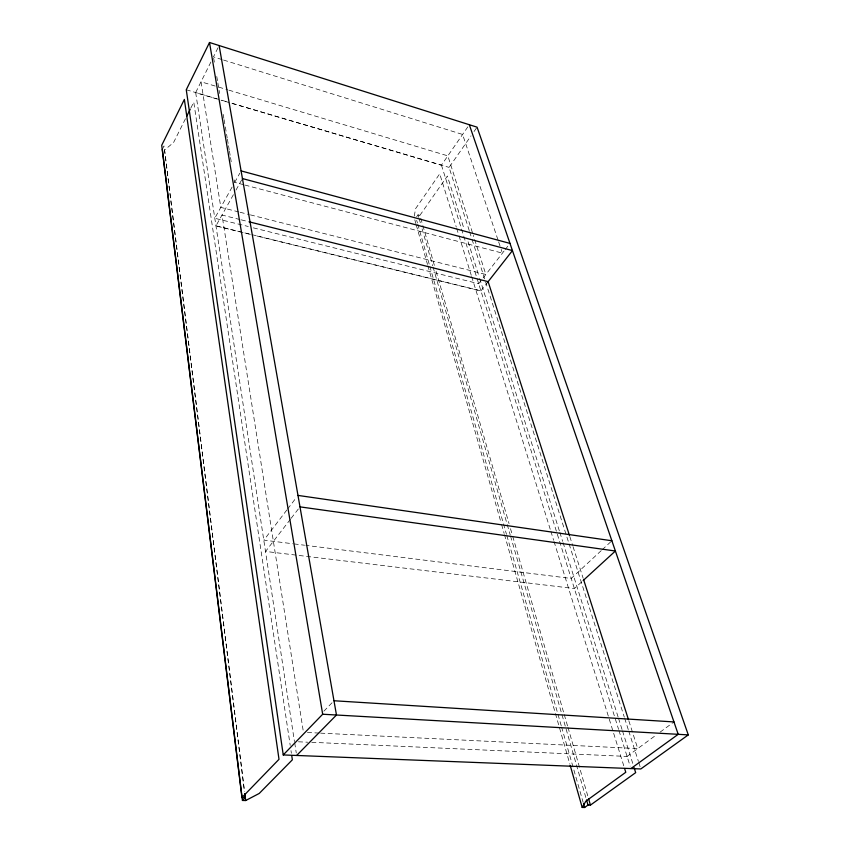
<?xml version="1.0" encoding="UTF-8"?>
<svg xmlns="http://www.w3.org/2000/svg" width="850" height="850" viewBox="0 0 850 850"><rect width="100%" height="100%" fill="white"/><g stroke="black" fill="none" stroke-linecap="round" stroke-linejoin="round"><path stroke-width="0.64" stroke-dasharray="4.25 3.19" d="M414.29 216.081L415.576 208.686L439.716 173.825L456.269 227.077M162.308 149.398L164.018 145.934L244.386 791.042M210.906 61.997L195.617 92.65L219.81 99.79M217.982 47.812L213.446 56.897L222.296 59.659M185.459 118.766L173.591 142.492L164.602 150.025L244.524 791.318M190.804 108.099L193.768 102.17L290.201 745.376M232.114 187.053L214.752 218.269L248.274 226.493M234.674 182.442L239.817 173.198M233.399 194.703L215.911 225.93L253.215 235.078M235.981 190.092L242.431 178.564M467.819 126.884L441.394 165.219L221.085 100.172M469.232 230.584L449.087 167.386L471.017 135.873M474.045 131.516L477.073 127.171M416.649 216.814L418.03 214.827L419.911 215.337L422.493 224.251M419.911 215.337L447.355 176.056L464.121 229.139M286.864 509.968L263.851 540.143L292.74 543.745M287.661 508.938L296.384 497.484M290.381 519.308L265.572 551.438L574.388 588.561L582.197 581.411M291.178 518.266L299.986 506.866M478.614 283.794L504.369 250.644M505.166 249.602L509.224 244.375M488.134 281.647L480.856 290.944L254.501 235.397M323.882 711.184L332.138 702.653M601.226 550.641L571.211 578.457L305.883 545.381M602.193 549.737L610.916 541.663M626.992 756.511L655.849 735.261M660.11 732.126L673.965 721.926M298.424 741.795L307.689 742.209M311.748 742.305L627.088 756.436M307.413 732.498L319.303 733.082M320.631 733.146L637.744 748.595L632.889 733.444M294.058 543.915L304.566 545.222M215.974 225.834L250.697 234.356M251.982 234.674L480.919 290.859M253.364 227.864L478.678 283.709M240.008 219.544L222.009 215.039L303.45 732.307M241.294 219.863L247.722 221.478M238.818 211.947L220.809 207.389L201.036 81.791L217.483 86.732M240.104 212.266L249.114 214.551M250.399 214.88L485.839 274.476L473.312 235.365M243.695 184.726L234.727 182.357L233.835 177.129M244.97 185.066L502.424 253.141L501.16 249.39M186.267 89.771L226.897 101.777M231.976 103.275L449.087 167.386M218.748 87.114L227.609 89.771M228.873 90.153L447.844 155.869L472.908 234.101M223.571 60.053L462.591 134.459L498.228 240.646M498.652 241.899L500.746 248.147M569.819 536.573L572.645 545.403M573.049 546.667L583.153 578.223M628.851 720.832L632.485 732.19M469.636 231.848L471.644 238.159M472.047 239.424L568.714 542.736M569.117 544L624.304 717.145M624.707 718.409L628.331 729.778M628.734 731.043L638.403 761.377M638.807 762.641L640.411 767.688M468.106 241.782L479.272 277.174M479.676 278.428L559.47 531.229M559.863 532.493L562.657 541.344M563.061 542.608L618.12 717.028M618.513 718.293L622.104 729.672M622.508 730.936L633.282 765.064M441.447 165.134L618.588 729.353M618.981 730.617L630.137 766.137M456.663 228.342L458.639 234.685M459.032 235.949L471.251 275.251M471.644 276.526L550.481 530.102M550.874 531.378L553.637 540.249M554.03 541.514L624.197 767.21M422.854 225.526L434.647 266.294M436.114 271.384L509.044 523.6M510.51 528.7L512.348 535.064M512.72 536.339L563.911 713.394M564.283 714.669L567.598 726.134M567.97 727.409L588.221 797.47M418.03 214.827L418.774 217.377M419.135 218.652L420.601 223.752M422.078 228.852L432.714 265.816M433.086 267.091L506.876 523.334M507.237 524.609L510.181 534.799M510.542 536.074L585.799 797.417M416.681 220.363L417.414 222.923M417.775 224.198L429.462 265.041M429.824 266.316L506.494 534.352M506.855 535.628L561.255 725.815M561.616 727.09L583.153 802.389M414.8 219.852L415.894 223.678M416.256 224.952L427.507 264.467M427.869 265.742L501.213 523.217M501.585 524.492L504.124 533.407M504.486 534.682L569.84 764.118M213.669 58.204L214.338 62.124M216.771 76.5L217.664 81.728M217.876 83.034L219.651 93.489M223.199 114.399L223.869 118.32M224.092 119.627L227.194 137.923M227.407 139.23L228.299 144.458M228.523 145.764L229.181 149.685M229.404 150.992L230.297 156.219M230.509 157.526L231.402 162.754M195.67 92.554L294.451 741.614M294.716 742.804L296.257 752.93M290.987 750.624L291.38 753.249"/><path stroke-width="1.27" d="M209.514 42.5L186.267 89.771L283.241 754.938L640.815 768.952L688.287 734.889L477.073 127.171L209.514 42.5L322.681 714.234L283.241 754.938M186.649 116.397L190.209 109.278M634.079 767.593L635.673 772.65L590.431 805.109L588.009 805.067L584.619 807.5L582.186 807.447L585.916 801.125L625.77 772.278L624.591 768.474M487.39 282.604L512.444 250.591L242.431 178.564M241.952 797.544L279.002 759.316L184.365 99.429L161.712 145.308L241.952 797.544L245.204 797.619L244.715 793.666M162.308 149.398L242.441 800.466L245.204 797.619M296.65 755.459L336.473 715.02L219.119 45.539M583.174 580.518L615.389 551.013L299.986 506.866M630.891 768.57L678.204 734.326L469.317 124.716M242.441 800.466L245.671 800.53L259.229 793.454L292.358 759.815L291.773 755.873M322.681 714.234L688.287 734.889M333.976 700.751L673.965 721.926M297.978 495.412L611.883 540.759M249.008 221.797L488.134 281.647L569.415 535.309M241.092 170.903L509.989 243.408M583.557 579.477L628.447 719.567M588.593 798.745L590.431 805.109M586.532 799.967L588.009 805.067M583.525 803.675L584.619 807.5M570.201 765.393L582.186 807.447M244.853 793.942L245.671 800.53"/></g></svg>
